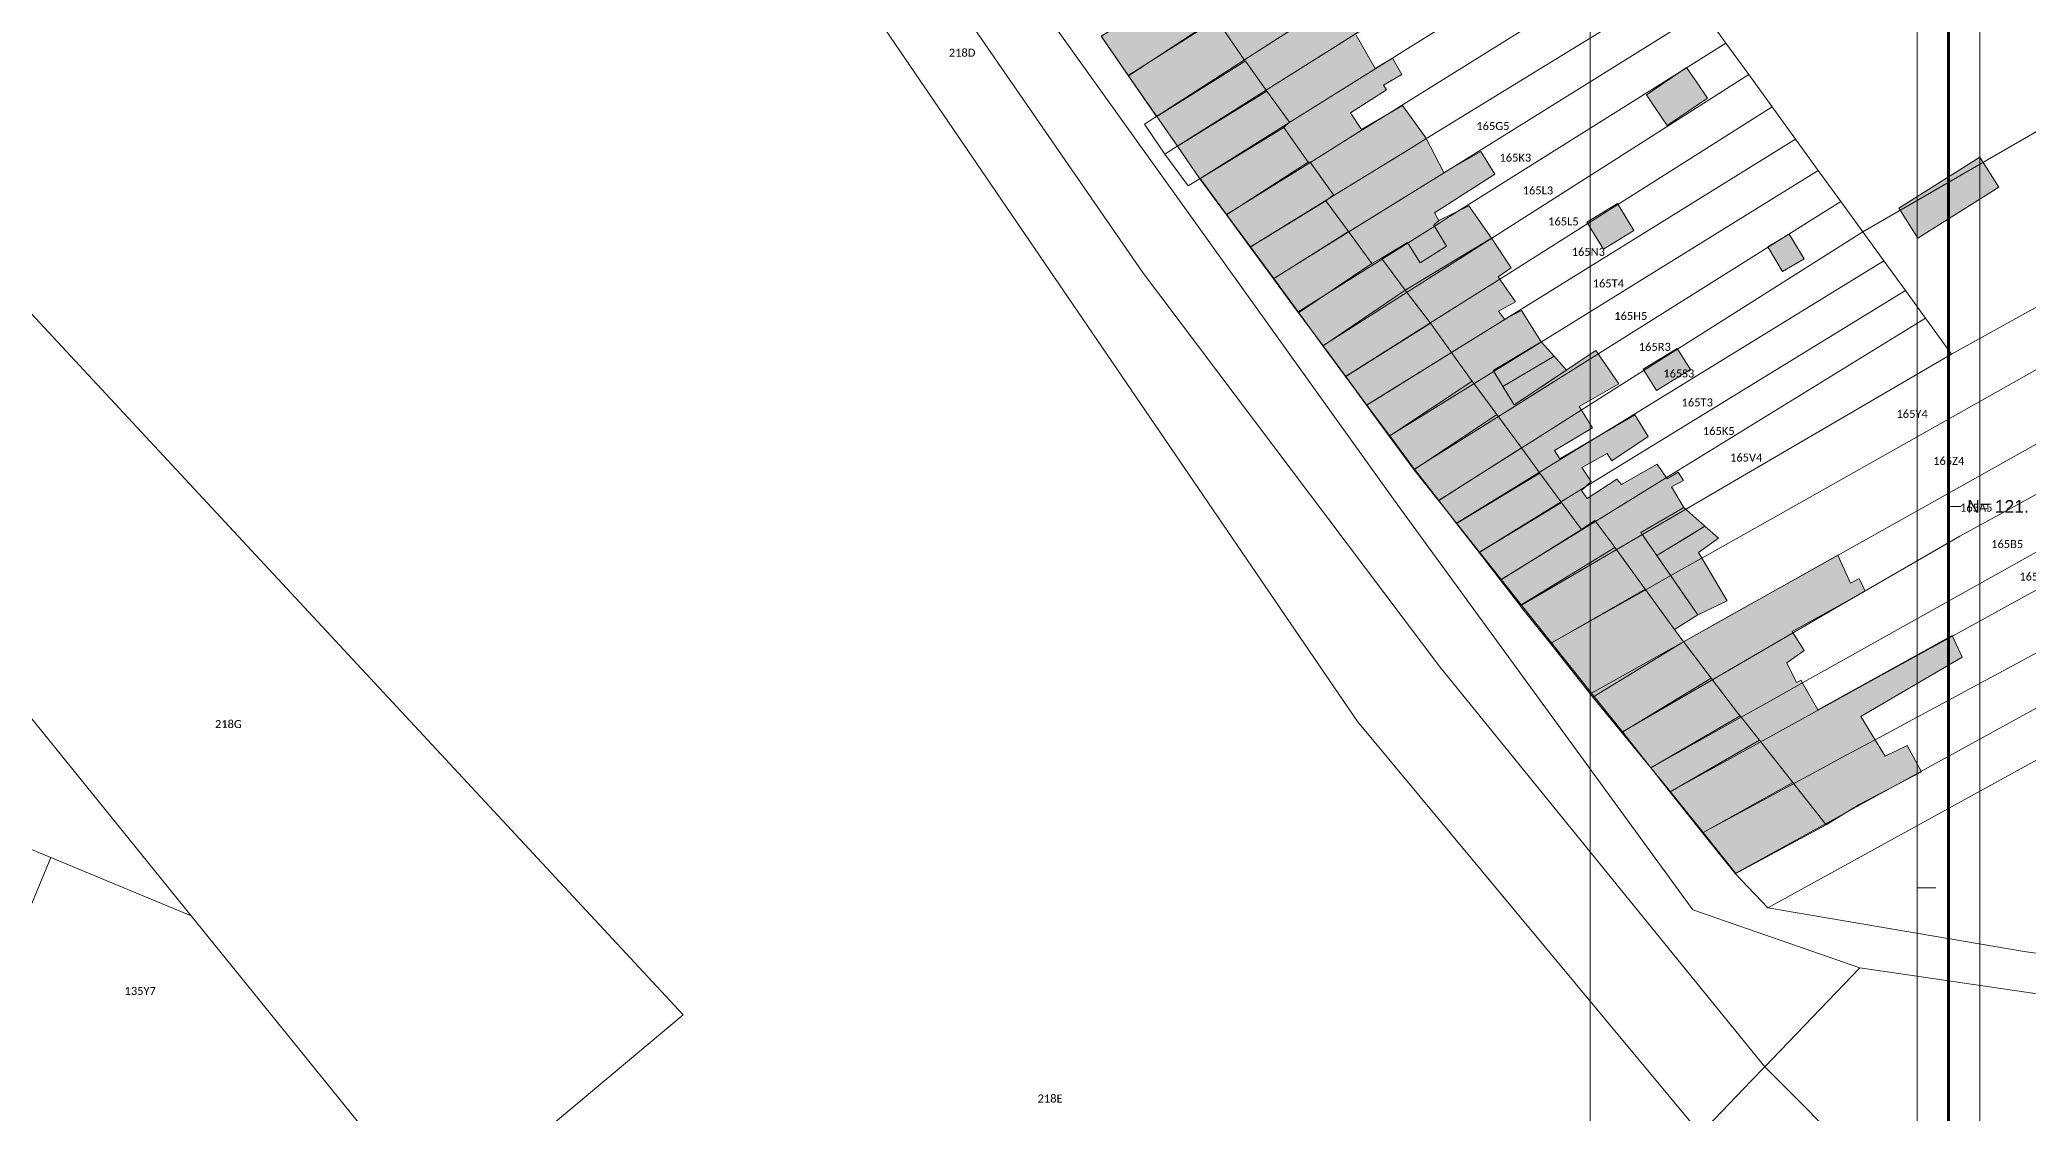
# Model space of a CAD drawing. Header units: metres. Extents: x 113120 to 240396, y 120329 to 242116.
# Drawn here: x 116581.3 to 116780.1, y 121251.8 to 121359.2 of the extents above; entities that cross this region are included whole.
import ezdxf

# ---------------------------------------------------------------- set-up
doc = ezdxf.new("R2010")
doc.units = ezdxf.units.M
doc.header["$LTSCALE"] = 3
doc.layers.get('0').update_dxf_attribs({"lineweight": 0})
for name, color, linetype, lineweight in [('Bpn_CaPa', 78, 'Continuous', 0), ('Bpn_ReBu', 4, 'Continuous', 0), ('Bpt_CaNu', 7, 'Continuous', 0), ('Carroyage(1)', 7, 'Continuous', 0), ('Hachure bâtiment', 11, 'Continuous', 0)]:
    doc.layers.add(name, color=color, linetype=linetype, lineweight=lineweight)
doc.layers.add('Carroyage(1)_Textes', color=7, linetype='Continuous')
doc.styles.add('Legend', font='')
doc.styles.get("Standard").update_dxf_attribs({"font": 'arial.ttf'})
doc.styles.get('Legend').set_extended_font_data('Calibri')

msp = doc.modelspace()

# ---------------------------------------------------------------- hatches: boundary and pattern name
at = {"layer": 'Hachure bâtiment'}
h = msp.add_hatch(color=256, dxfattribs=at)
h.dxf.hatch_style = 1
h.paths.add_polyline_path([(116668.65, 121417.3), (116665.47, 121415), (116667.47, 121411.9), (116670.99, 121414.43), (116672.82, 121411.65), (116669.22, 121409.25), (116669.72, 121408.27), (116671.95, 121409.67), (116673.45, 121407.37), (116677.4, 121409.78), (116677.6, 121409.9), (116678.64, 121408.32), (116673.02, 121404.47), (116674.22, 121402.72), (116679.27, 121405.55), (116680.75, 121403.17), (116680.45, 121402.95), (116679.2, 121402.05), (116680.45, 121400.02), (116677.42, 121398.05), (116678.7, 121396.1), (116681.82, 121397.78), (116682.77, 121396.35), (116684.12, 121397.2), (116684.65, 121396.2), (116686.32, 121397.17), (116687.07, 121395.92), (116686.22, 121395.35), (116687.97, 121392.62), (116688.97, 121393.1), (116689.47, 121392.27), (116688.02, 121391.22), (116691.17, 121386.55), (116692.4, 121387.3), (116694.32, 121384.2), (116699.3, 121387.42), (116701.25, 121384.4), (116699.07, 121382.82), (116702.45, 121377.05), (116695, 121372.05), (116696, 121370.45), (116702.02, 121374.2), (116703.05, 121372.72), (116704.72, 121373.85), (116706.2, 121371.22), (116709.42, 121373.25), (116710.17, 121372.07), (116705.7, 121368.95), (116704.95, 121370.4), (116703.5, 121369.6), (116704.75, 121367.6), (116700.77, 121364.97), (116701.92, 121363.22), (116708.86, 121367.31), (116711.45, 121363.22), (116711.92, 121362.5), (116715.37, 121364.65), (116716.82, 121362.32), (116712.87, 121359.6), (116714.77, 121356.27), (116716.5, 121357.3), (116717.45, 121355.67), (116715.62, 121354.62), (116715.92, 121354.15), (116712.3, 121351.85), (116713.4, 121350.17), (116717.5, 121352.57), (116719.85, 121349.35), (116721.65, 121345.87), (116725.35, 121347.97), (116726.75, 121345.72), (116720.7, 121341.85), (116721.15, 121341.07), (116720.65, 121340.62), (116721.92, 121338.5), (116719.27, 121336.85), (116718.02, 121338.87), (116715.4, 121337.3), (116714.45, 121336.77), (116712.1, 121339.98), (116709.85, 121343.05), (116710.6, 121343.65), (116708.27, 121346.92), (116708.07, 121346.9), (116705.65, 121350.37), (116706.2, 121350.9), (116703.96, 121354.02), (116701.9, 121356.88), (116701.79, 121357.03), (116701.66, 121357.22), (116698.85, 121361.27), (116696.27, 121364.98), (116696.14, 121365.16), (116696.06, 121365.29), (116693.77, 121368.9), (116693.25, 121368.65), (116690.28, 121372.55), (116690.17, 121372.69), (116690.04, 121372.88), (116688.16, 121375.69), (116686.26, 121378.51), (116686.18, 121378.63), (116686.05, 121378.82), (116684.14, 121381.53), (116682.14, 121384.39), (116679.97, 121387.48), (116679.87, 121387.63), (116679.74, 121387.81), (116678.07, 121390.32), (116675.55, 121394.12), (116675.97, 121394.45), (116673.03, 121398.45), (116670, 121402.57), (116669.62, 121402.32), (116666.8, 121406.22), (116664.43, 121409.5), (116664.26, 121409.74), (116661.25, 121414.45), (116667.72, 121418.87)])
h.paths.add_polyline_path([(116722.77, 121410.57), (116721.25, 121409.6), (116719.77, 121411.87), (116721.3, 121412.85)], flags=16)
h = msp.add_hatch(color=256, dxfattribs=at)
h.dxf.hatch_style = 1
h.paths.add_polyline_path([(116696.27, 121364.98), (116698.85, 121361.27), (116690.13, 121355.56), (116687.5, 121359.37), (116687.41, 121359.5), (116696.14, 121365.16)], flags=17)
h = msp.add_hatch(color=256, dxfattribs=at)
h.dxf.hatch_style = 1
h.paths.add_polyline_path([(116701.66, 121357.22), (116701.79, 121357.03), (116692.95, 121351.48), (116690.13, 121355.56), (116698.85, 121361.27)], flags=17)
h = msp.add_hatch(color=256, dxfattribs=at)
h.dxf.hatch_style = 1
h.paths.add_polyline_path([(116701.9, 121356.88), (116703.96, 121354.02), (116695, 121348.5), (116692.95, 121351.48), (116701.79, 121357.03)], flags=17)
h = msp.add_hatch(color=256, dxfattribs=at)
h.dxf.hatch_style = 1
h.paths.add_polyline_path([(116748, 121353.32), (116743.98, 121350.58), (116742.7, 121352.45), (116741.89, 121353.64), (116745.91, 121356.38), (116747.02, 121354.76)])
h = msp.add_hatch(color=256, dxfattribs=at)
h.dxf.hatch_style = 1
h.paths.add_polyline_path([(116706.2, 121350.9), (116705.65, 121350.37), (116697.25, 121345.25), (116695, 121348.5), (116703.96, 121354.02)], flags=17)
h = msp.add_hatch(color=256, dxfattribs=at)
h.dxf.hatch_style = 1
h.paths.add_polyline_path([(116708.07, 121346.9), (116699.9, 121341.65), (116697.25, 121345.25), (116705.65, 121350.37)], flags=17)
h = msp.add_hatch(color=256, dxfattribs=at)
h.dxf.hatch_style = 1
h.paths.add_polyline_path([(116710.6, 121343.65), (116709.85, 121343.05), (116702.28, 121338.42), (116699.9, 121341.65), (116708.07, 121346.9), (116708.27, 121346.92)], flags=17)
h = msp.add_hatch(color=256, dxfattribs=at)
h.dxf.hatch_style = 1
h.paths.add_polyline_path([(116769.02, 121339.31), (116767.12, 121342.32), (116775.23, 121347.42), (116777.12, 121344.41)])
h = msp.add_hatch(color=256, dxfattribs=at)
h.dxf.hatch_style = 1
h.paths.add_polyline_path([(116712.1, 121339.98), (116704.61, 121335.25), (116702.28, 121338.42), (116709.85, 121343.05)])
h = msp.add_hatch(color=256, dxfattribs=at)
h.dxf.hatch_style = 1
h.paths.add_polyline_path([(116721.92, 121338.5), (116720.65, 121340.62), (116721.15, 121341.07), (116724.14, 121342.54), (116726.4, 121339.3), (116717.79, 121334.13), (116715.4, 121337.3), (116718.02, 121338.87), (116719.27, 121336.85)])
h = msp.add_hatch(color=256, dxfattribs=at)
h.dxf.hatch_style = 1
h.paths.add_polyline_path([(116740.65, 121340.07), (116737.6, 121338.2), (116735.95, 121340.9), (116739, 121342.77)])
h = msp.add_hatch(color=256, dxfattribs=at)
h.dxf.hatch_style = 1
h.paths.add_polyline_path([(116714.45, 121336.77), (116707.12, 121331.84), (116706.99, 121332.02), (116704.61, 121335.25), (116712.1, 121339.98)])
h = msp.add_hatch(color=256, dxfattribs=at)
h.dxf.hatch_style = 1
h.paths.add_polyline_path([(116728.37, 121336.35), (116727.07, 121335.45), (116728.8, 121332.95), (116727.12, 121332.02), (116727.72, 121331.22), (116729.4, 121332.07), (116731.38, 121328.94), (116726.57, 121326.07), (116728.67, 121322.65), (116736.85, 121328.07), (116739.12, 121324.75), (116735.17, 121322.5), (116736.5, 121320.35), (116732.7, 121318.07), (116733.25, 121317.25), (116740.72, 121321.65), (116742.07, 121319.47), (116738.45, 121317.05), (116737.97, 121317.77), (116735.45, 121316.37), (116736.37, 121314.97), (116735.4, 121314.1), (116735.97, 121313.3), (116738.95, 121315.22), (116739.4, 121314.7), (116742.97, 121316.72), (116743.97, 121315.25), (116745.08, 121315.93), (116745.6, 121315.07), (116744.4, 121314.45), (116745.64, 121312.38), (116741.32, 121309.9), (116744.33, 121305.56), (116747.05, 121301.64), (116744.69, 121300.2), (116741.78, 121304.22), (116738.87, 121308.22), (116738.74, 121308.4), (116738.63, 121308.56), (116736.75, 121311.07), (116735.42, 121310.17), (116733.42, 121312.88), (116731.25, 121315.82), (116729.39, 121318.35), (116726.93, 121321.68), (116724.56, 121324.9), (116724.47, 121325.02), (116724.34, 121325.2), (116722.42, 121327.87), (116720.3, 121330.82), (116717.79, 121334.13), (116726.4, 121339.3)])
h = msp.add_hatch(color=256, dxfattribs=at)
h.dxf.hatch_style = 1
h.paths.add_polyline_path([(116757.65, 121337.25), (116755.5, 121335.97), (116754.02, 121338.45), (116756.17, 121339.73)])
h = msp.add_hatch(color=256, dxfattribs=at)
h.dxf.hatch_style = 1
h.paths.add_polyline_path([(116717.79, 121334.13), (116709.57, 121328.54), (116707.21, 121331.72), (116707.12, 121331.84), (116714.45, 121336.77), (116715.4, 121337.3)])
h = msp.add_hatch(color=256, dxfattribs=at)
h.dxf.hatch_style = 1
h.paths.add_polyline_path([(116720.3, 121330.82), (116711.84, 121325.47), (116709.57, 121328.54), (116717.79, 121334.13)])
h = msp.add_hatch(color=256, dxfattribs=at)
h.dxf.hatch_style = 1
h.paths.add_polyline_path([(116722.42, 121327.87), (116713.95, 121322.63), (116711.84, 121325.47), (116720.3, 121330.82)])
h = msp.add_hatch(color=256, dxfattribs=at)
h.dxf.hatch_style = 1
h.paths.add_polyline_path([(116732.66, 121327.52), (116727.54, 121324.48), (116726.57, 121326.07), (116731.38, 121328.94)], flags=17)
h = msp.add_hatch(color=256, dxfattribs=at)
h.dxf.hatch_style = 1
h.paths.add_polyline_path([(116724.34, 121325.2), (116724.47, 121325.02), (116716.24, 121319.54), (116713.95, 121322.63), (116722.42, 121327.87)])
h = msp.add_hatch(color=256, dxfattribs=at)
h.dxf.hatch_style = 1
h.paths.add_polyline_path([(116728.66, 121322.66), (116727.54, 121324.48), (116732.66, 121327.52), (116733.91, 121326.12), (116728.67, 121322.65)], flags=17)
h = msp.add_hatch(color=256, dxfattribs=at)
h.dxf.hatch_style = 1
h.paths.add_polyline_path([(116746.3, 121326.17), (116742.9, 121324.07), (116741.56, 121326.21), (116744.97, 121328.3)], flags=17)
h = msp.add_hatch(color=256, dxfattribs=at)
h.dxf.hatch_style = 1
h.paths.add_polyline_path([(116724.56, 121324.9), (116726.93, 121321.68), (116718.72, 121316.2), (116718.58, 121316.38), (116716.24, 121319.54), (116724.47, 121325.02)])
h = msp.add_hatch(color=256, dxfattribs=at)
h.dxf.hatch_style = 1
h.paths.add_polyline_path([(116729.39, 121318.35), (116721.13, 121313.08), (116718.81, 121316.08), (116718.72, 121316.2), (116726.93, 121321.68)], flags=17)
h = msp.add_hatch(color=256, dxfattribs=at)
h.dxf.hatch_style = 1
h.paths.add_polyline_path([(116731.25, 121315.82), (116722.9, 121310.8), (116721.13, 121313.08), (116729.39, 121318.35)], flags=17)
h = msp.add_hatch(color=256, dxfattribs=at)
h.dxf.hatch_style = 1
h.paths.add_polyline_path([(116733.42, 121312.88), (116725.16, 121307.88), (116722.9, 121310.8), (116731.25, 121315.82)], flags=17)
h = msp.add_hatch(color=256, dxfattribs=at)
h.dxf.hatch_style = 1
h.paths.add_polyline_path([(116735.42, 121310.17), (116727.31, 121305.12), (116725.16, 121307.88), (116733.42, 121312.88)], flags=17)
h = msp.add_hatch(color=256, dxfattribs=at)
h.dxf.hatch_style = 1
h.paths.add_polyline_path([(116738.63, 121308.56), (116738.74, 121308.4), (116729.28, 121302.57), (116729.17, 121302.72), (116727.31, 121305.12), (116735.42, 121310.17), (116736.75, 121311.07)], flags=17)
h = msp.add_hatch(color=256, dxfattribs=at)
h.dxf.hatch_style = 1
h.paths.add_polyline_path([(116742.94, 121307.57), (116741.32, 121309.9), (116745.64, 121312.38), (116747.74, 121310.52)])
h = msp.add_hatch(color=256, dxfattribs=at)
h.dxf.hatch_style = 1
h.paths.add_polyline_path([(116747.11, 121307.88), (116748.57, 121305.41), (116748.93, 121304.8), (116749.97, 121303.05), (116747.05, 121301.64), (116746.11, 121303), (116744.33, 121305.56), (116744.18, 121305.78), (116742.94, 121307.57), (116746.13, 121309.53), (116747.74, 121310.51), (116747.74, 121310.52), (116749.1, 121309.31)])
h = msp.add_hatch(color=256, dxfattribs=at)
h.dxf.hatch_style = 1
h.paths.add_polyline_path([(116738.87, 121308.22), (116741.78, 121304.22), (116732.3, 121298.77), (116729.42, 121302.4), (116729.28, 121302.57), (116738.74, 121308.4)])
h = msp.add_hatch(color=256, dxfattribs=at)
h.dxf.hatch_style = 1
h.paths.add_polyline_path([(116762.3, 121304.82), (116763.15, 121305.27), (116763.75, 121304.02), (116756.45, 121299.97), (116757.67, 121298.07), (116755.92, 121296.85), (116756.9, 121294.87), (116757.35, 121295.12), (116757.47, 121294.9), (116759.02, 121292.17), (116772.45, 121299.6), (116773.47, 121297.42), (116763.32, 121291.5), (116764.68, 121289.27), (116765.75, 121287.52), (116767.95, 121288.6), (116769.4, 121285.95), (116763.15, 121282.7), (116759.88, 121280.67), (116756.53, 121284.9), (116753.19, 121289.12), (116751.36, 121291.42), (116751.25, 121291.57), (116751.14, 121291.7), (116748.38, 121295.32), (116745.77, 121298.74), (116745.6, 121298.96), (116761.02, 121307.62)])
h = msp.add_hatch(color=256, dxfattribs=at)
h.dxf.hatch_style = 1
h.paths.add_polyline_path([(116744.69, 121300.2), (116745.43, 121299.18), (116745.6, 121298.96), (116736.55, 121293.41), (116736.44, 121293.54), (116732.3, 121298.77), (116741.78, 121304.22)])
h = msp.add_hatch(color=256, dxfattribs=at)
h.dxf.hatch_style = 1
h.paths.add_polyline_path([(116745.77, 121298.74), (116748.38, 121295.32), (116739.43, 121289.9), (116736.7, 121293.22), (116736.55, 121293.41), (116745.6, 121298.96)])
h = msp.add_hatch(color=256, dxfattribs=at)
h.dxf.hatch_style = 1
h.paths.add_polyline_path([(116751.14, 121291.7), (116751.25, 121291.57), (116742.34, 121286.35), (116739.43, 121289.9), (116748.38, 121295.32)])
h = msp.add_hatch(color=256, dxfattribs=at)
h.dxf.hatch_style = 1
h.paths.add_polyline_path([(116751.36, 121291.42), (116753.19, 121289.12), (116744.28, 121283.97), (116744.17, 121284.12), (116742.34, 121286.35), (116751.25, 121291.57)])
h = msp.add_hatch(color=256, dxfattribs=at)
h.dxf.hatch_style = 1
h.paths.add_polyline_path([(116756.53, 121284.9), (116747.56, 121279.88), (116744.43, 121283.79), (116744.28, 121283.97), (116753.19, 121289.12)])
h = msp.add_hatch(color=256, dxfattribs=at)
h.dxf.hatch_style = 1
h.paths.add_polyline_path([(116759.88, 121280.67), (116750.82, 121275.8), (116747.56, 121279.88), (116756.53, 121284.9)])

# ---------------------------------------------------------------- linework, layer by layer
at = {"flags": 128}
for points in [[(116736.27, 120667.93), (117313.77, 120667.93), (117313.77, 121484.68), (116736.27, 121484.68)], [(116775.21, 120723.71), (117287.71, 120723.71), (117287.71, 121453.71), (116775.21, 121453.71)]]:
    msp.add_lwpolyline(points, close=True, dxfattribs=at)
at = {"layer": 'Bpn_CaPa'}
for points in [[(116560.82, 121514.21), (116558.99, 121516.85), (116556.46, 121520.51), (116556.29, 121520.72), (116555.04, 121522.24), (116553.79, 121523.79), (116553.63, 121524.26), (116557.04, 121528.28), (116560.36, 121532.21), (116636.93, 121424.46), (116716.79, 121312.98), (116746.55, 121272.14), (116763.22, 121266.37), (116753.72, 121256.46), (116743.29, 121269.29), (116721.23, 121296.44), (116691.51, 121335.93), (116595.79, 121474.64), (116590.59, 121470.98), (116581.06, 121485.1), (116571.45, 121499.2), (116560.82, 121514.21)], [(116753.72, 121256.46), (116752.37, 121255.05), (116749.44, 121251.99), (116747.29, 121249.75), (116713.01, 121291), (116599.89, 121456.84), (116590.59, 121470.98), (116595.79, 121474.64), (116691.51, 121335.93), (116721.23, 121296.44), (116743.29, 121269.29), (116753.72, 121256.46)], [(116687.4, 121359.51), (116698.41, 121366.46), (116699.98, 121367.45), (116703.41, 121369.62), (116706.08, 121371.3), (116760.65, 121406.71), (116763.41, 121402.68), (116732.63, 121382.55), (116701.93, 121363.07), (116690.1, 121355.57), (116687.4, 121359.51)], [(116770.05, 121391.98), (116773.02, 121387.25), (116717.41, 121352.58), (116715.71, 121351.53), (116713.38, 121350.07), (116708.23, 121346.86), (116699.93, 121341.69), (116697.28, 121345.29), (116706.16, 121350.84), (116716.44, 121357.27), (116740.19, 121372.13), (116770.05, 121391.98)], [(116702.3, 121338.45), (116699.93, 121341.69), (116708.23, 121346.86), (116713.38, 121350.07), (116715.71, 121351.53), (116717.41, 121352.58), (116773.02, 121387.25), (116775.49, 121383.49), (116745.39, 121364.96), (116719.83, 121349.24), (116718.13, 121348.19), (116710.59, 121343.55), (116709.77, 121343.05), (116702.3, 121338.45)], [(116735.38, 121378.76), (116713.57, 121364.75), (116711.36, 121363.33), (116708.07, 121361.22), (116704.61, 121359), (116692.9, 121351.47), (116690.1, 121355.57), (116701.93, 121363.07), (116732.63, 121382.55), (116735.38, 121378.76)], [(116745.39, 121364.96), (116775.49, 121383.49), (116792.57, 121356.72), (116763.53, 121339.94), (116761.32, 121342.99), (116759.08, 121346.08), (116756.8, 121349.23), (116754.47, 121352.44), (116752.12, 121355.68), (116749.85, 121358.81), (116747.56, 121361.97), (116745.39, 121364.96)], [(116693.74, 121347.73), (116691.71, 121350.71), (116692.9, 121351.47), (116704.61, 121359), (116708.07, 121361.22), (116711.36, 121363.33), (116713.57, 121364.75), (116735.38, 121378.76), (116737.75, 121375.49), (116713.43, 121360.14), (116711.08, 121358.66), (116703.83, 121354.09), (116694.94, 121348.48), (116693.74, 121347.73)], [(116693.74, 121347.73), (116694.94, 121348.48), (116703.83, 121354.09), (116711.08, 121358.66), (116713.43, 121360.14), (116737.75, 121375.49), (116740.19, 121372.13), (116716.44, 121357.27), (116706.16, 121350.84), (116697.28, 121345.29), (116696.08, 121344.54), (116693.74, 121347.73)], [(116704.63, 121335.28), (116702.3, 121338.45), (116709.77, 121343.05), (116710.59, 121343.55), (116718.13, 121348.19), (116719.83, 121349.24), (116745.39, 121364.96), (116747.56, 121361.97), (116721.6, 121345.83), (116712.07, 121339.91), (116704.63, 121335.28)], [(116704.63, 121335.28), (116712.07, 121339.91), (116721.6, 121345.83), (116747.56, 121361.97), (116749.85, 121358.81), (116722.22, 121341.47), (116721.21, 121340.83), (116707.07, 121331.96), (116704.63, 121335.28)], [(116707.07, 121331.96), (116721.21, 121340.83), (116722.22, 121341.47), (116749.85, 121358.81), (116752.12, 121355.68), (116726.35, 121339.25), (116723.48, 121337.42), (116709.56, 121328.56), (116707.07, 121331.96)], [(116772.4, 121327.72), (116769.79, 121331.32), (116767.78, 121334.08), (116765.64, 121337.04), (116763.53, 121339.94), (116792.57, 121356.72), (116801.5, 121343.84), (116772.4, 121327.72)], [(116711.82, 121325.48), (116709.56, 121328.56), (116723.48, 121337.42), (116726.35, 121339.25), (116752.12, 121355.68), (116754.47, 121352.44), (116728.5, 121336.03), (116721.77, 121331.77), (116711.82, 121325.48)], [(116711.82, 121325.48), (116721.77, 121331.77), (116728.5, 121336.03), (116754.47, 121352.44), (116756.8, 121349.23), (116723.9, 121328.82), (116713.91, 121322.63), (116711.82, 121325.48)], [(116756.8, 121349.23), (116759.08, 121346.08), (116726.15, 121325.69), (116716.19, 121319.53), (116713.91, 121322.63), (116723.9, 121328.82), (116756.8, 121349.23)], [(116718.65, 121316.18), (116716.19, 121319.53), (116726.15, 121325.69), (116759.08, 121346.08), (116761.32, 121342.99), (116728.53, 121322.39), (116718.65, 121316.18)], [(116718.65, 121316.18), (116728.53, 121322.39), (116761.32, 121342.99), (116763.53, 121339.94), (116738.95, 121324.38), (116730.8, 121319.22), (116721.1, 121313.09), (116718.65, 121316.18)], [(116804.47, 121339.47), (116749.03, 121308.22), (116744.27, 121305.54), (116741.76, 121304.12), (116732.42, 121298.85), (116729.42, 121302.63), (116741.42, 121309.64), (116745.72, 121312.15), (116772.4, 121327.72), (116801.5, 121343.84), (116804.47, 121339.47)], [(116570.7, 121342.22), (116645.59, 121261.66), (116621.08, 121241.08), (116618.68, 121244.05), (116616.75, 121246.43), (116613.41, 121250.56), (116596.42, 121271.56), (116551.99, 121326.46), (116570.7, 121342.22)], [(116765.64, 121337.04), (116740.62, 121321.69), (116732.58, 121316.76), (116722.91, 121310.82), (116721.1, 121313.09), (116730.8, 121319.22), (116738.95, 121324.38), (116763.53, 121339.94), (116765.64, 121337.04)], [(116804.47, 121339.47), (116808.07, 121333.97), (116758.56, 121306.22), (116751.1, 121302.04), (116745.54, 121298.92), (116736.42, 121293.81), (116732.42, 121298.85), (116741.76, 121304.12), (116744.27, 121305.54), (116749.03, 121308.22), (116804.47, 121339.47)], [(116725.21, 121307.93), (116722.91, 121310.82), (116732.58, 121316.76), (116740.62, 121321.69), (116765.64, 121337.04), (116767.78, 121334.08), (116734.72, 121313.77), (116725.21, 121307.93)], [(116725.21, 121307.93), (116734.72, 121313.77), (116767.78, 121334.08), (116769.79, 121331.32), (116743.8, 121315.31), (116736.75, 121310.96), (116727.38, 121305.19), (116725.21, 121307.93)], [(116811.2, 121330.27), (116773.23, 121309.53), (116761.31, 121302.61), (116748.36, 121295.1), (116739.49, 121289.95), (116736.42, 121293.81), (116745.54, 121298.92), (116751.1, 121302.04), (116758.56, 121306.22), (116808.07, 121333.97), (116811.2, 121330.27)], [(116772.4, 121327.72), (116745.72, 121312.15), (116741.42, 121309.64), (116729.42, 121302.63), (116727.38, 121305.19), (116736.75, 121310.96), (116743.8, 121315.31), (116769.79, 121331.32), (116772.4, 121327.72)], [(116821.11, 121314.64), (116847.26, 121330.91), (116848.02, 121324.05), (116754.03, 121272.37), (116750.75, 121275.78), (116765.63, 121283.95), (116817.2, 121312.3), (116821.11, 121314.64)], [(116742.34, 121286.37), (116739.49, 121289.95), (116748.36, 121295.1), (116761.31, 121302.61), (116773.23, 121309.53), (116811.2, 121330.27), (116813.51, 121326.18), (116757.44, 121294.82), (116753.82, 121292.79), (116751.31, 121291.39), (116742.34, 121286.37)], [(116532.84, 121310.33), (116551.99, 121326.46), (116596.42, 121271.56), (116582.38, 121277.38), (116576.39, 121279.87), (116570.38, 121282.36), (116564.38, 121284.85), (116558.36, 121287.35), (116523, 121302.04), (116532.84, 121310.33)], [(116815.97, 121322.51), (116787.38, 121307.73), (116764.43, 121295.08), (116760.92, 121293.15), (116753.26, 121288.93), (116744.25, 121283.96), (116742.34, 121286.37), (116751.31, 121291.39), (116753.82, 121292.79), (116757.44, 121294.82), (116813.51, 121326.18), (116815.97, 121322.51)], [(116855.5, 121258.86), (116804.3, 121264.56), (116779.66, 121267.99), (116754.03, 121272.37), (116848.02, 121324.05), (116855.5, 121258.86)], [(116815.97, 121322.51), (116818.69, 121318.23), (116764.69, 121289.13), (116761.87, 121287.61), (116758.5, 121285.79), (116747.5, 121279.87), (116744.25, 121283.96), (116753.26, 121288.93), (116760.92, 121293.15), (116764.43, 121295.08), (116787.38, 121307.73), (116815.97, 121322.51)], [(116821.11, 121314.64), (116817.2, 121312.3), (116765.63, 121283.95), (116750.75, 121275.78), (116747.5, 121279.87), (116758.5, 121285.79), (116761.87, 121287.61), (116764.69, 121289.13), (116818.69, 121318.23), (116821.11, 121314.64)], [(116568.2, 121260.19), (116568.61, 121261.16), (116571.34, 121267.72), (116576.39, 121279.87), (116582.38, 121277.38), (116577.34, 121265.23), (116574.61, 121258.66), (116574.21, 121257.69), (116572.5, 121258.4), (116570.38, 121259.28), (116568.2, 121260.19)], [(116753.72, 121256.46), (116763.22, 121266.37), (116801.64, 121260.73), (116847.38, 121255.08), (116849.36, 121239.53), (116854.18, 121214.63), (116865.92, 121172.99), (116869.99, 121161.46), (116874.42, 121152.1), (116868.45, 121150.74), (116832.57, 121192.03), (116786.53, 121229.02), (116763.2, 121246.96), (116753.72, 121256.46)]]:
    msp.add_lwpolyline(points, close=True, dxfattribs=at)
for points in [[(116551.83, 121422.95), (116594.29, 121452.89), (116599.89, 121456.84), (116713.01, 121291), (116747.29, 121249.75)], [(116621.08, 121241.08), (116645.59, 121261.66), (116570.7, 121342.22)], [(116577.34, 121265.23), (116582.38, 121277.38), (116596.42, 121271.56), (116596.42, 121271.56), (116613.41, 121250.56), (116589.68, 121250.05), (116582.55, 121249.93), (116581.5, 121249.91), (116581.25, 121250.76)], [(116747.29, 121249.75), (116749.44, 121251.99), (116752.37, 121255.05), (116753.72, 121256.46), (116753.72, 121256.46), (116763.2, 121246.96)]]:
    msp.add_lwpolyline(points, dxfattribs=at)
at = {"layer": 'Bpn_ReBu'}
for points in [[(116696.27, 121364.98), (116698.85, 121361.27), (116690.13, 121355.56), (116687.5, 121359.37), (116687.41, 121359.5), (116696.14, 121365.16), (116696.27, 121364.98)], [(116701.66, 121357.22), (116701.79, 121357.03), (116692.95, 121351.48), (116690.13, 121355.56), (116698.85, 121361.27), (116701.66, 121357.22)], [(116701.9, 121356.88), (116703.96, 121354.02), (116695, 121348.5), (116692.95, 121351.48), (116701.79, 121357.03), (116701.9, 121356.88)], [(116748, 121353.32), (116743.98, 121350.58), (116742.7, 121352.45), (116741.89, 121353.64), (116745.91, 121356.38), (116747.02, 121354.76), (116748, 121353.32)], [(116706.2, 121350.9), (116705.65, 121350.37), (116697.25, 121345.25), (116695, 121348.5), (116703.96, 121354.02), (116706.2, 121350.9)], [(116708.07, 121346.9), (116699.9, 121341.65), (116697.25, 121345.25), (116705.65, 121350.37), (116708.07, 121346.9)], [(116710.6, 121343.65), (116709.85, 121343.05), (116702.28, 121338.42), (116699.9, 121341.65), (116708.07, 121346.9), (116708.27, 121346.92), (116710.6, 121343.65)], [(116769.02, 121339.31), (116767.12, 121342.32), (116775.23, 121347.42), (116777.12, 121344.41), (116769.02, 121339.31)], [(116712.1, 121339.98), (116704.61, 121335.25), (116702.28, 121338.42), (116709.85, 121343.05), (116712.1, 121339.98)], [(116721.92, 121338.5), (116720.65, 121340.62), (116721.15, 121341.07), (116724.14, 121342.54), (116726.4, 121339.3), (116717.79, 121334.13), (116715.4, 121337.3), (116718.02, 121338.87), (116719.27, 121336.85), (116721.92, 121338.5)], [(116740.65, 121340.07), (116737.6, 121338.2), (116735.95, 121340.9), (116739, 121342.77), (116740.65, 121340.07)], [(116714.45, 121336.77), (116707.12, 121331.84), (116706.99, 121332.02), (116704.61, 121335.25), (116712.1, 121339.98), (116714.45, 121336.77)], [(116728.37, 121336.35), (116727.07, 121335.45), (116728.8, 121332.95), (116727.12, 121332.02), (116727.72, 121331.22), (116729.4, 121332.07), (116731.38, 121328.94), (116726.57, 121326.07), (116728.67, 121322.65), (116736.85, 121328.07), (116739.12, 121324.75), (116735.17, 121322.5), (116736.5, 121320.35), (116732.7, 121318.07), (116733.25, 121317.25), (116740.72, 121321.65), (116742.07, 121319.47), (116738.45, 121317.05), (116737.97, 121317.77), (116735.45, 121316.37), (116736.37, 121314.97), (116735.4, 121314.1), (116735.97, 121313.3), (116738.95, 121315.22), (116739.4, 121314.7), (116742.97, 121316.72), (116743.97, 121315.25), (116745.08, 121315.93), (116745.6, 121315.07), (116744.4, 121314.45), (116745.64, 121312.38), (116741.32, 121309.9), (116744.33, 121305.56), (116747.05, 121301.64), (116744.69, 121300.2), (116741.78, 121304.22), (116738.87, 121308.22), (116738.74, 121308.4), (116738.63, 121308.56), (116736.75, 121311.07), (116735.42, 121310.17), (116733.42, 121312.88), (116731.25, 121315.82), (116729.39, 121318.35), (116726.93, 121321.68), (116724.56, 121324.9), (116724.47, 121325.02), (116724.34, 121325.2), (116722.42, 121327.87), (116720.3, 121330.82), (116717.79, 121334.13), (116726.4, 121339.3), (116728.37, 121336.35)], [(116757.65, 121337.25), (116755.5, 121335.97), (116754.02, 121338.45), (116756.17, 121339.73), (116757.65, 121337.25)], [(116717.79, 121334.13), (116709.57, 121328.54), (116707.21, 121331.72), (116707.12, 121331.84), (116714.45, 121336.77), (116715.4, 121337.3), (116717.79, 121334.13)], [(116720.3, 121330.82), (116711.84, 121325.47), (116709.57, 121328.54), (116717.79, 121334.13), (116720.3, 121330.82)], [(116722.42, 121327.87), (116713.95, 121322.63), (116711.84, 121325.47), (116720.3, 121330.82), (116722.42, 121327.87)], [(116732.66, 121327.52), (116727.54, 121324.48), (116726.57, 121326.07), (116731.38, 121328.94), (116732.66, 121327.52)], [(116724.34, 121325.2), (116724.47, 121325.02), (116716.24, 121319.54), (116713.95, 121322.63), (116722.42, 121327.87), (116724.34, 121325.2)], [(116728.66, 121322.66), (116727.54, 121324.48), (116732.66, 121327.52), (116733.91, 121326.12), (116728.67, 121322.65), (116728.66, 121322.66)], [(116746.3, 121326.17), (116742.9, 121324.07), (116741.56, 121326.21), (116744.97, 121328.3), (116746.3, 121326.17)], [(116724.56, 121324.9), (116726.93, 121321.68), (116718.72, 121316.2), (116718.58, 121316.38), (116716.24, 121319.54), (116724.47, 121325.02), (116724.56, 121324.9)], [(116729.39, 121318.35), (116721.13, 121313.08), (116718.81, 121316.08), (116718.72, 121316.2), (116726.93, 121321.68), (116729.39, 121318.35)], [(116731.25, 121315.82), (116722.9, 121310.8), (116721.13, 121313.08), (116729.39, 121318.35), (116731.25, 121315.82)], [(116733.42, 121312.88), (116725.16, 121307.88), (116722.9, 121310.8), (116731.25, 121315.82), (116733.42, 121312.88)], [(116735.42, 121310.17), (116727.31, 121305.12), (116725.16, 121307.88), (116733.42, 121312.88), (116735.42, 121310.17)], [(116738.63, 121308.56), (116738.74, 121308.4), (116729.28, 121302.57), (116729.17, 121302.72), (116727.31, 121305.12), (116735.42, 121310.17), (116736.75, 121311.07), (116738.63, 121308.56)], [(116742.94, 121307.57), (116741.32, 121309.9), (116745.64, 121312.38), (116747.74, 121310.52), (116742.94, 121307.57)], [(116747.11, 121307.88), (116748.57, 121305.41), (116748.93, 121304.8), (116749.97, 121303.05), (116747.05, 121301.64), (116746.11, 121303), (116744.33, 121305.56), (116744.18, 121305.78), (116742.94, 121307.57), (116746.13, 121309.53), (116747.74, 121310.51), (116747.74, 121310.52), (116749.1, 121309.31), (116747.11, 121307.88)], [(116738.87, 121308.22), (116741.78, 121304.22), (116732.3, 121298.77), (116729.42, 121302.4), (116729.28, 121302.57), (116738.74, 121308.4), (116738.87, 121308.22)], [(116762.3, 121304.82), (116763.15, 121305.27), (116763.75, 121304.02), (116756.45, 121299.97), (116757.67, 121298.07), (116755.92, 121296.85), (116756.9, 121294.87), (116757.35, 121295.12), (116757.47, 121294.9), (116759.02, 121292.17), (116772.45, 121299.6), (116773.47, 121297.42), (116763.32, 121291.5), (116764.68, 121289.27), (116765.75, 121287.52), (116767.95, 121288.6), (116769.4, 121285.95), (116763.15, 121282.7), (116759.88, 121280.67), (116756.53, 121284.9), (116753.19, 121289.12), (116751.36, 121291.42), (116751.25, 121291.57), (116751.14, 121291.7), (116748.38, 121295.32), (116745.77, 121298.74), (116745.6, 121298.96), (116761.02, 121307.62), (116762.3, 121304.82)], [(116744.69, 121300.2), (116745.43, 121299.18), (116745.6, 121298.96), (116736.55, 121293.41), (116736.44, 121293.54), (116732.3, 121298.77), (116741.78, 121304.22), (116744.69, 121300.2)], [(116745.77, 121298.74), (116748.38, 121295.32), (116739.43, 121289.9), (116736.7, 121293.22), (116736.55, 121293.41), (116745.6, 121298.96), (116745.77, 121298.74)], [(116751.14, 121291.7), (116751.25, 121291.57), (116742.34, 121286.35), (116739.43, 121289.9), (116748.38, 121295.32), (116751.14, 121291.7)], [(116751.36, 121291.42), (116753.19, 121289.12), (116744.28, 121283.97), (116744.17, 121284.12), (116742.34, 121286.35), (116751.25, 121291.57), (116751.36, 121291.42)], [(116756.53, 121284.9), (116747.56, 121279.88), (116744.43, 121283.79), (116744.28, 121283.97), (116753.19, 121289.12), (116756.53, 121284.9)], [(116759.88, 121280.67), (116750.82, 121275.8), (116747.56, 121279.88), (116756.53, 121284.9), (116759.88, 121280.67)]]:
    msp.add_lwpolyline(points, close=True, dxfattribs=at)
msp.add_lwpolyline([(116712.87, 121359.6), (116714.77, 121356.27), (116716.5, 121357.3), (116717.45, 121355.67), (116715.62, 121354.62), (116715.92, 121354.15), (116712.3, 121351.85), (116713.4, 121350.17), (116717.5, 121352.57), (116719.85, 121349.35), (116721.65, 121345.87), (116725.35, 121347.97), (116726.75, 121345.72), (116720.7, 121341.85), (116721.15, 121341.07), (116720.65, 121340.62), (116721.92, 121338.5), (116719.27, 121336.85), (116718.02, 121338.87), (116715.4, 121337.3), (116714.45, 121336.77), (116712.1, 121339.98), (116709.85, 121343.05), (116710.6, 121343.65), (116708.27, 121346.92), (116708.07, 121346.9), (116705.65, 121350.37), (116706.2, 121350.9), (116703.96, 121354.02), (116701.9, 121356.88), (116701.79, 121357.03), (116701.66, 121357.22), (116698.85, 121361.27)], dxfattribs=at)
at = {"layer": 'Carroyage(1)'}
for p, q in [((116772.09, 121312.5), (116773.34, 121312.5)), ((116768.96, 121274.34), (116770.84, 121274.34))]:
    msp.add_line(p, q, dxfattribs=at)
msp.add_lwpolyline([(116768.96, 120717.46), (117293.96, 120717.46), (117293.96, 121459.96), (116768.96, 121459.96)], close=True, dxfattribs=at)
at = {"layer": 'Carroyage(1)', "const_width": 0.312}
msp.add_lwpolyline([(116772.09, 120720.59), (117290.84, 120720.59), (117290.84, 121456.84), (116772.09, 121456.84)], close=True, dxfattribs=at)

# ---------------------------------------------------------------- texts
at = {"layer": 'Bpt_CaNu', "char_height": 0.8, "attachment_point": 7, "style": 'Legend'}
for s, insert in [('218D', (116672.15, 121357.45)), ('165G5', (116724.89, 121350.12)), ('165K3', (116727.2, 121346.96)), ('165L3', (116729.52, 121343.68)), ('165L5', (116732.07, 121340.58)), ('165N3', (116734.42, 121337.54)), ('165T4', (116736.52, 121334.38)), ('165H5', (116738.68, 121331.13)), ('165R3', (116741.13, 121328.04)), ('165S3', (116743.58, 121325.38)), ('165T3', (116745.41, 121322.48)), ('165Y4', (116766.89, 121321.34)), ('165K5', (116747.54, 121319.63)), ('165V4', (116750.25, 121316.97)), ('165Z4', (116770.56, 121316.64)), ('165A5', (116773.24, 121311.96)), ('165B5', (116776.36, 121308.32)), ('165T2', (116779.17, 121305.07)), ('218G', (116598.79, 121290.32)), ('135Y7', (116589.75, 121263.64)), ('218E', (116681.03, 121252.88))]:
    msp.add_mtext(s, dxfattribs=dict(at, insert=insert))
at = {"layer": 'Carroyage(1)_Textes'}
msp.add_text('N= 121.', height=1.25, dxfattribs=at).set_placement((116773.96, 121311.88))

doc.saveas('drawing.dxf')
